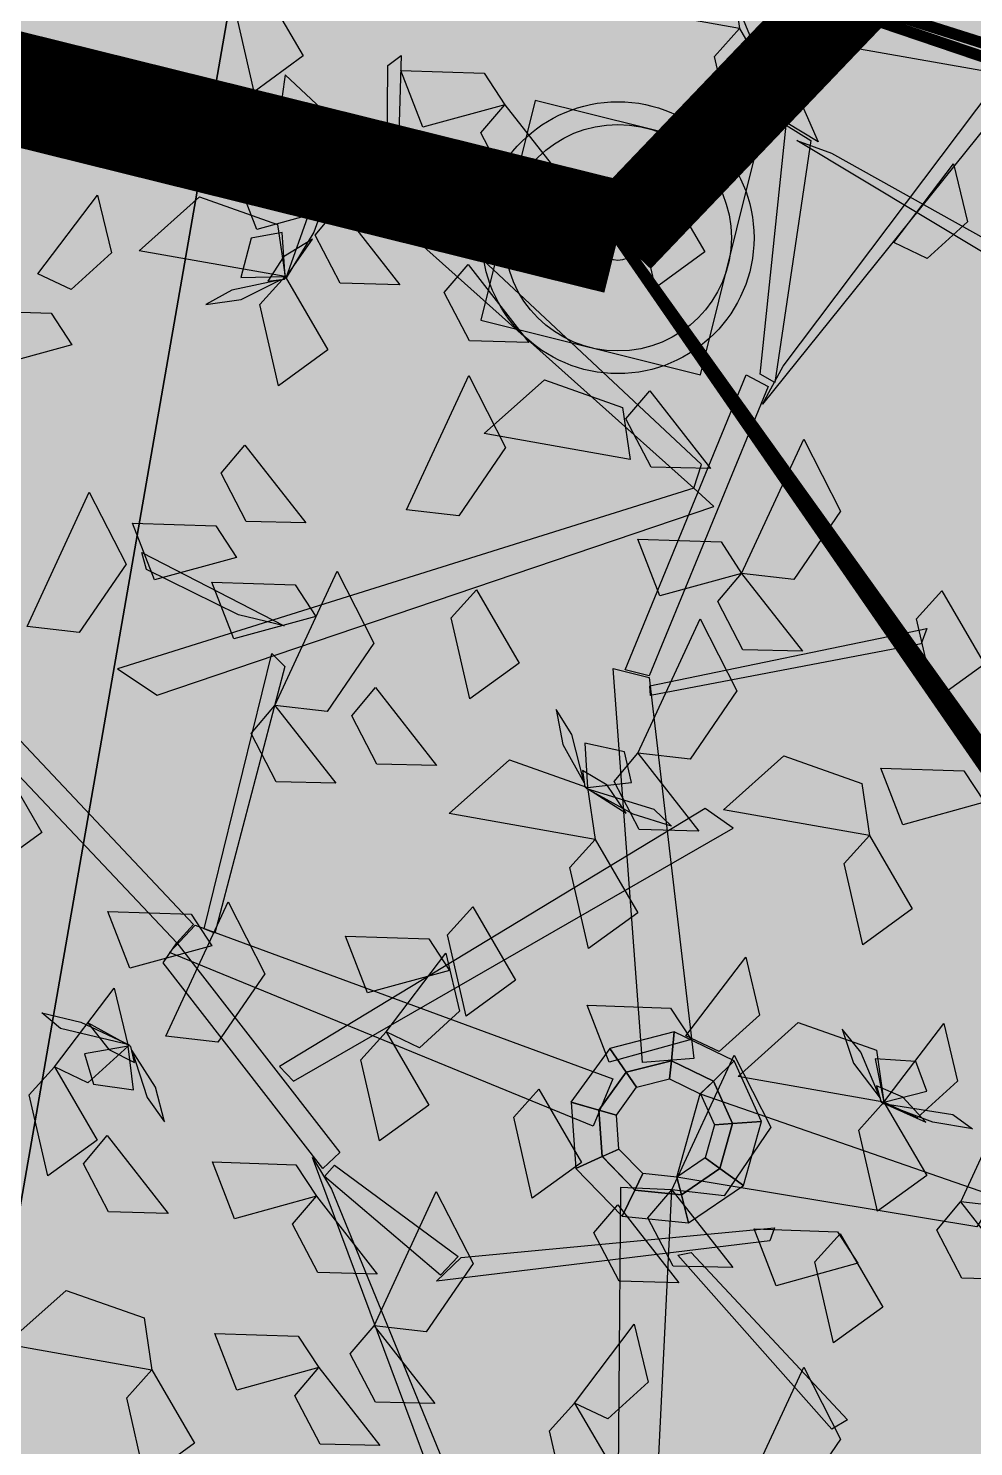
# Model space of a CAD drawing. Header units: metres. Extents: x 1851427 to 1852022, y 5183007 to 5183309.
# Drawn here: x 1851525.918 to 1851528.003, y 5183238.813 to 5183241.943 of the extents above; entities that cross this region are included whole.
import ezdxf

# ---------------------------------------------------------------- set-up
doc = ezdxf.new("R2010")
doc.units = ezdxf.units.M
doc.header["$LTSCALE"] = 2.5
doc.linetypes.add('L32', pattern=[2.5, 2, -0.1, 0.1, -0.1, 0.1, -0.1])
doc.layers.get('0').update_dxf_attribs({"linetype": 'CONTINUOUS', "lineweight": 30})
for name, color, linetype in [('EP 1_Canalisations', 5, 'L32'), ('EP 1_Regards', 4, 'CONTINUOUS'), ('PRO_PAR_HAC', 7, 'CONTINUOUS'), ('PRO_RES_EU', 34, 'CONTINUOUS'), ('PRO_VOI_APLAT', 7, 'CONTINUOUS'), ('PRO_VOI_TAMPON', 5, 'CONTINUOUS'), ('PRO_VOI_VEG', 81, 'CONTINUOUS'), ('TN_', 94, 'CONTINUOUS')]:
    doc.layers.add(name, color=color, linetype=linetype)
doc.layers.add('PRO_RES_EP', color=5, linetype='CONTINUOUS', lineweight=15)

# ---------------------------------------------------------------- blocks, each defined once
blk = doc.blocks.new('arbre4')
at = {"layer": 'PRO_VOI_VEG', "color": 42, "linetype": 'ByBlock', "lineweight": -2, "extrusion": (-8.90758e-09, -0.83205, 0.5547), "elevation": 0.6378, "flags": 128}
blk.add_lwpolyline([(0.6069, 6.6058), (0.1869, 8.8979), (0.2311, 8.8979), (0.7027, 6.4836), (0.6069, 6.6058)], close=True, dxfattribs=at)
at = {"layer": 'PRO_VOI_VEG', "linetype": 'ByBlock', "lineweight": -2, "extrusion": (0.843665, 0.223353, 0.488205), "flags": 128}
for points, elevation in [([(3.8316, 5.8437), (3.5692, 5.738), (3.5133, 6.1142), (3.7743, 6.0563), (3.8316, 5.8437)], 3.2325), ([(3.2022, 4.7049), (2.9398, 4.5992), (2.8839, 4.9754), (3.1448, 4.9175), (3.2022, 4.7049)], 4.1756), ([(2.8346, 7.0183), (2.5721, 6.9125), (2.5162, 7.2887), (2.7772, 7.2309), (2.8346, 7.0183)], 5.0275), ([(2.9308, 6.5177), (2.6683, 6.412), (2.6124, 6.7881), (2.8734, 6.7303), (2.9308, 6.5177)], 3.3461), ([(1.8004, 7.5475), (1.5379, 7.4417), (1.4821, 7.8179), (1.743, 7.7601), (1.8004, 7.5475)], 4.2048), ([(1.3185, 6.8714), (1.056, 6.7657), (1.0001, 7.1419), (1.2611, 7.084), (1.3185, 6.8714)], 5.4133), ([(1.7874, 5.7538), (1.525, 5.6481), (1.4691, 6.0243), (1.7301, 5.9664), (1.7874, 5.7538)], 1.3733), ([(0.9347, 7.5005), (0.6722, 7.3948), (0.6163, 7.771), (0.8773, 7.7131), (0.9347, 7.5005)], 4.2887), ([(0.6636, 5.22), (0.4011, 5.1143), (0.3452, 5.4904), (0.6062, 5.4326), (0.6636, 5.22)], 3.9536), ([(0.8596, 2.366), (0.5971, 2.2603), (0.5412, 2.6365), (0.8022, 2.5786), (0.8596, 2.366)], 0.9193), ([(0.5766, 2.5549), (0.3141, 2.4492), (0.2582, 2.8254), (0.5192, 2.7675), (0.5766, 2.5549)], 0.5817), ([(0.8137, 7.6456), (0.5513, 7.5399), (0.4954, 7.9161), (0.7564, 7.8582), (0.8137, 7.6456)], 2.2571), ([(0.2488, 7.7078), (-0.0137, 7.6021), (-0.0696, 7.9783), (0.1914, 7.9205), (0.2488, 7.7078)], 3.918), ([(-0.1454, 1.8665), (-0.4079, 1.7608), (-0.4638, 2.137), (-0.2028, 2.0791), (-0.1454, 1.8665)], 1.8123), ([(-0.4925, 1.6013), (-0.755, 1.4956), (-0.8109, 1.8718), (-0.5499, 1.814), (-0.4925, 1.6013)], 1.3589), ([(-0.1897, 5.444), (-0.4522, 5.3383), (-0.5081, 5.7145), (-0.2471, 5.6566), (-0.1897, 5.444)], 0.9998), ([(-0.7234, 2.0725), (-0.9859, 1.9667), (-1.0417, 2.3429), (-0.7808, 2.2851), (-0.7234, 2.0725)], 0.5168)]:
    blk.add_lwpolyline(points, close=True, dxfattribs=dict(at, elevation=elevation))
at = {"layer": 'PRO_VOI_VEG', "linetype": 'ByBlock', "lineweight": -2, "extrusion": (-0.095442, 0.360509, 0.92786), "flags": 128}
for points, elevation in [([(-1.3472, -0.2407), (-0.9391, -0.4854), (-1.1742, -0.5916), (-1.3783, -0.4162), (-1.3472, -0.2407)], 7.9878), ([(-2.0753, -0.305), (-1.6673, -0.5497), (-1.9024, -0.6559), (-2.1064, -0.4805), (-2.0753, -0.305)], 6.745), ([(0.2617, 0.0112), (0.6698, -0.2336), (0.4347, -0.3398), (0.2306, -0.1643), (0.2617, 0.0112)], 7.8865), ([(-0.5771, 0.7835), (-0.1691, 0.5387), (-0.4041, 0.4325), (-0.6082, 0.608), (-0.5771, 0.7835)], 7.3946), ([(-0.0811, 2.3547), (0.3269, 2.11), (0.0919, 2.0038), (-0.1122, 2.1793), (-0.0811, 2.3547)], 8.365), ([(-0.902, 2.1407), (-0.4939, 1.896), (-0.729, 1.7898), (-0.933, 1.9652), (-0.902, 2.1407)], 7.1055), ([(-0.6704, 1.0724), (-0.2624, 0.8277), (-0.4975, 0.7215), (-0.7015, 0.8969), (-0.6704, 1.0724)], 2.2781), ([(1.7852, 2.4676), (2.1933, 2.2229), (1.9582, 2.1167), (1.7542, 2.2921), (1.7852, 2.4676)], 5.6306)]:
    blk.add_lwpolyline(points, close=True, dxfattribs=dict(at, elevation=elevation))
at = {"layer": 'PRO_VOI_VEG', "color": 42, "linetype": 'ByBlock', "lineweight": -2, "extrusion": (-3.5711e-09, -0.72424, 0.689548), "elevation": 1.1883, "flags": 128}
blk.add_lwpolyline([(0.2606, 4.2618), (-0.9553, 6.179), (-0.9848, 5.9864), (0.2311, 4.1567), (0.2606, 4.2618)], close=True, dxfattribs=at)
at = {"layer": 'PRO_VOI_VEG', "color": 42, "linetype": 'ByBlock', "lineweight": -2, "extrusion": (8.93024e-09, -0.872729, 0.488205), "elevation": -0.2652, "flags": 128}
blk.add_lwpolyline([(-0.6532, 5.9487), (-0.6311, 6.5018), (-0.5869, 6.56), (-0.6311, 5.6965), (-0.6532, 5.9487)], close=True, dxfattribs=at)
at = {"layer": 'PRO_VOI_VEG', "linetype": 'ByBlock', "lineweight": -2, "extrusion": (9.90254e-10, -0.872729, 0.488205), "elevation": 1.1275, "flags": 128}
blk.add_lwpolyline([(-0.2727, 8.6832), (-0.5352, 8.5775), (-0.5911, 8.9537), (-0.3301, 8.8958), (-0.2727, 8.6832)], close=True, dxfattribs=at)
at = {"layer": 'PRO_VOI_VEG', "color": 42, "linetype": 'ByBlock', "lineweight": -2, "extrusion": (-1.10197e-08, -0.72424, 0.689548), "elevation": 1.1883, "flags": 128}
blk.add_lwpolyline([(0.5406, 4.682), (1.3291, 5.9864), (1.3585, 5.8988), (0.4669, 4.5157), (0.5406, 4.682)], close=True, dxfattribs=at)
at = {"layer": 'PRO_VOI_VEG', "linetype": 'ByBlock', "lineweight": -2, "extrusion": (4.78407e-09, -0.654654, 0.755929), "elevation": 4.0136, "flags": 128}
blk.add_lwpolyline([(-0.2727, 7.782), (-0.0997, 7.4395), (-0.2864, 7.4641), (-0.3542, 7.6724), (-0.2727, 7.782)], close=True, dxfattribs=at)
at = {"layer": 'PRO_VOI_VEG', "linetype": 'ByBlock', "lineweight": -2, "extrusion": (9.90252e-10, -0.872729, 0.488205), "flags": 128}
for points, elevation in [([(-0.818, 5.4705), (-1.0805, 5.3648), (-1.1363, 5.741), (-0.8754, 5.6831), (-0.818, 5.4705)], -0.3458), ([(0.5658, 3.7901), (0.3034, 3.6844), (0.2475, 4.0606), (0.5085, 4.0027), (0.5658, 3.7901)], 2.6581)]:
    blk.add_lwpolyline(points, close=True, dxfattribs=dict(at, elevation=elevation))
at = {"layer": 'PRO_VOI_VEG', "color": 42, "linetype": 'ByBlock', "lineweight": -2, "extrusion": (1.11052e-08, -0.906135, 0.422988), "elevation": -0.3535, "flags": 128}
blk.add_lwpolyline([(0.4669, 4.7934), (0.6069, 6.6321), (0.6806, 6.5022), (0.5111, 4.7235), (0.4669, 4.7934)], close=True, dxfattribs=at)
at = {"layer": 'PRO_VOI_VEG', "linetype": 'ByBlock', "lineweight": -2, "extrusion": (0.632852, 0.167542, 0.755929), "flags": 128}
for points, elevation in [([(3.1937, 5.5454), (3.3667, 5.2028), (3.18, 5.2274), (3.1122, 5.4358), (3.1937, 5.5454)], 4.8833), ([(2.4049, 2.8239), (2.5779, 2.4814), (2.3912, 2.5059), (2.3234, 2.7143), (2.4049, 2.8239)], 5.6831), ([(0.5766, 2.2048), (0.7496, 1.8622), (0.5628, 1.8868), (0.495, 2.0951), (0.5766, 2.2048)], 1.4159), ([(0.8137, 4.7624), (0.9867, 4.4199), (0.8, 4.4444), (0.7322, 4.6528), (0.8137, 4.7624)], 2.8065), ([(0.2559, 5.5432), (0.4289, 5.2007), (0.2422, 5.2252), (0.1744, 5.4336), (0.2559, 5.5432)], 6.6286), ([(-0.1454, 1.1388), (0.0275, 0.7963), (-0.1592, 0.8208), (-0.227, 1.0292), (-0.1454, 1.1388)], 2.3391), ([(-0.7234, 1.7731), (-0.5504, 1.4306), (-0.7371, 1.4552), (-0.8049, 1.6635), (-0.7234, 1.7731)], 1.1908)]:
    blk.add_lwpolyline(points, close=True, dxfattribs=dict(at, elevation=elevation))
at = {"layer": 'PRO_VOI_VEG', "color": 42, "linetype": 'ByBlock', "lineweight": -2, "extrusion": (-0.84411, -0.221664, 0.488205), "elevation": 1.5587, "flags": 128}
blk.add_lwpolyline([(-2.7387, 5.8313), (-1.9502, 7.277), (-1.9207, 7.1799), (-2.8124, 5.6469), (-2.7387, 5.8313)], close=True, dxfattribs=at)
at = {"layer": 'PRO_VOI_VEG', "color": 6, "linetype": 'ByBlock', "lineweight": -2, "extrusion": (-0.869679, 0.46527, 0.164872), "elevation": 3.364, "flags": 128}
blk.add_lwpolyline([(-1.9639, 6.8751), (-2.1859, 6.7682), (-2.2565, 6.9476), (-2.1306, 7.0017), (-1.9639, 6.8751)], close=True, dxfattribs=at)
at = {"layer": 'PRO_VOI_VEG', "linetype": 'ByBlock', "lineweight": -2, "extrusion": (-2.51655e-10, -0.654654, 0.755929), "elevation": 1.5354, "flags": 128}
blk.add_lwpolyline([(-0.818, 5.262), (-0.645, 4.9195), (-0.8317, 4.944), (-0.8995, 5.1524), (-0.818, 5.262)], close=True, dxfattribs=at)
at = {"layer": 'PRO_VOI_VEG', "color": 6, "linetype": 'ByBlock', "lineweight": -2, "extrusion": (-0.574935, 0.656587, 0.488205), "elevation": 5.9674, "flags": 128}
blk.add_lwpolyline([(-1.0677, 5.0513), (-1.1601, 4.8371), (-1.0788, 4.7203), (-0.9679, 4.8517), (-1.0677, 5.0513)], close=True, dxfattribs=at)
at = {"layer": 'PRO_VOI_VEG', "color": 6, "linetype": 'ByBlock', "lineweight": -2, "extrusion": (0.654273, -0.747193, 0.116747), "elevation": -1.8621, "flags": 128}
blk.add_lwpolyline([(1.0603, 7.6049), (1.2119, 7.8303), (1.1083, 8.0448), (1.0196, 7.8908), (1.0603, 7.6049)], close=True, dxfattribs=at)
at = {"layer": 'PRO_VOI_VEG', "linetype": 'ByBlock', "lineweight": -2, "extrusion": (9.90253e-10, -0.872729, 0.488205), "elevation": -1.1758, "flags": 128}
blk.add_lwpolyline([(-1.6888, 3.2268), (-1.9513, 3.1211), (-2.0072, 3.4973), (-1.7462, 3.4394), (-1.6888, 3.2268)], close=True, dxfattribs=at)
at = {"layer": 'PRO_VOI_VEG', "color": 6, "linetype": 'ByBlock', "lineweight": -2, "extrusion": (-0.177403, 0.972398, 0.151559), "elevation": 3.9697, "flags": 128}
blk.add_lwpolyline([(0.5067, 6.7871), (0.6639, 6.741), (0.7542, 6.8968), (0.6423, 6.9795), (0.5067, 6.7871)], close=True, dxfattribs=at)
at = {"layer": 'PRO_VOI_VEG', "linetype": 'ByBlock', "lineweight": -2, "extrusion": (1.09032e-10, -0.654654, 0.755929), "elevation": 2.4361, "flags": 128}
blk.add_lwpolyline([(-0.4253, 5.7626), (-0.2523, 5.4201), (-0.4391, 5.4446), (-0.5069, 5.653), (-0.4253, 5.7626)], close=True, dxfattribs=at)
at = {"layer": 'PRO_VOI_VEG', "linetype": 'ByBlock', "lineweight": -2, "extrusion": (0.372929, -8.74771e-10, 0.92786), "flags": 128}
for points, elevation in [([(2.0044, 3.6589), (2.4124, 3.4142), (2.1773, 3.308), (1.9733, 3.4834), (2.0044, 3.6589)], 7.2899), ([(-0.5531, 2.1384), (-0.1451, 1.8936), (-0.3802, 1.7874), (-0.5842, 1.9629), (-0.5531, 2.1384)], 2.7218)]:
    blk.add_lwpolyline(points, close=True, dxfattribs=dict(at, elevation=elevation))
at = {"layer": 'PRO_VOI_VEG', "color": 42, "linetype": 'ByBlock', "lineweight": -2, "extrusion": (-2.05191e-09, -0.72424, 0.689548), "elevation": 1.1883, "flags": 128}
blk.add_lwpolyline([(-0.0268, 3.3513), (0.4227, 4.6557), (0.489, 4.5944), (0.0469, 3.3163), (-0.0268, 3.3513)], close=True, dxfattribs=at)
at = {"layer": 'PRO_VOI_VEG', "linetype": 'ByBlock', "lineweight": -2, "extrusion": (-2.51648e-10, -0.654654, 0.755929), "elevation": 2.7236, "flags": 128}
blk.add_lwpolyline([(0.1158, 5.4307), (0.2888, 5.0882), (0.102, 5.1127), (0.0343, 5.3211), (0.1158, 5.4307)], close=True, dxfattribs=at)
at = {"layer": 'PRO_VOI_VEG', "linetype": 'ByBlock', "lineweight": -2, "extrusion": (4.78408e-09, -0.654654, 0.755929), "elevation": 1.0417, "flags": 128}
blk.add_lwpolyline([(-1.1687, 3.8729), (-0.9957, 3.5304), (-1.1824, 3.5549), (-1.2502, 3.7633), (-1.1687, 3.8729)], close=True, dxfattribs=at)
at = {"layer": 'PRO_VOI_VEG', "linetype": 'ByBlock', "lineweight": -2, "extrusion": (0.372929, 1.77872e-09, 0.92786), "elevation": 3.9863, "flags": 128}
blk.add_lwpolyline([(1.7262, 3.6454), (2.1342, 3.4006), (1.8991, 3.2944), (1.6951, 3.4699), (1.7262, 3.6454)], close=True, dxfattribs=at)
at = {"layer": 'PRO_VOI_VEG', "linetype": 'ByBlock', "lineweight": -2, "extrusion": (0.372929, 1.77869e-09, 0.92786), "elevation": 4.4081, "flags": 128}
blk.add_lwpolyline([(1.7262, 1.3818), (2.1342, 1.1371), (1.8991, 1.0309), (1.6951, 1.2063), (1.7262, 1.3818)], close=True, dxfattribs=at)
at = {"layer": 'PRO_VOI_VEG', "linetype": 'ByBlock', "lineweight": -2, "extrusion": (9.90251e-10, -0.872729, 0.488205), "flags": 128}
for points, elevation in [([(-1.2216, 5.9716), (-1.4841, 5.8659), (-1.54, 6.242), (-1.279, 6.1842), (-1.2216, 5.9716)], 1.1695), ([(0.3618, 6.0473), (0.0993, 5.9416), (0.0435, 6.3178), (0.3044, 6.2599), (0.3618, 6.0473)], 1.405), ([(-1.1522, 6.0538), (-1.4146, 5.9481), (-1.4705, 6.3243), (-1.2095, 6.2664), (-1.1522, 6.0538)], 4.1564)]:
    blk.add_lwpolyline(points, close=True, dxfattribs=dict(at, elevation=elevation))
at = {"layer": 'PRO_VOI_VEG', "color": 42, "linetype": 'ByBlock', "lineweight": -2, "extrusion": (0.512659, -0.256321, 0.819439), "flags": 128}
for points, elevation in [([(1.8973, 2.7608), (0.6814, 4.5457), (0.6519, 4.3664), (1.8678, 2.6629), (1.8973, 2.7608)], 2.7427), ([(-0.0474, 2.2601), (0.4021, 3.4745), (0.4684, 3.4174), (0.0263, 2.2275), (-0.0474, 2.2601)], 0.3479)]:
    blk.add_lwpolyline(points, close=True, dxfattribs=dict(at, elevation=elevation))
at = {"layer": 'PRO_VOI_VEG', "color": 42, "linetype": 'ByBlock', "lineweight": -2, "extrusion": (0.700309, -0.350143, 0.622067), "elevation": 1.4587, "flags": 128}
blk.add_lwpolyline([(0.9835, 4.835), (1.0056, 5.3523), (1.0498, 5.4067), (1.0056, 4.5991), (0.9835, 4.835)], close=True, dxfattribs=at)
at = {"layer": 'PRO_VOI_VEG', "linetype": 'ByBlock', "lineweight": -2, "extrusion": (9.90146e-10, -0.872729, 0.488205), "elevation": 0.9939, "flags": 128}
blk.add_lwpolyline([(-0.9865, 5.2398), (-1.249, 5.1341), (-1.3049, 5.5103), (-1.0439, 5.4524), (-0.9865, 5.2398)], close=True, dxfattribs=at)
at = {"layer": 'PRO_VOI_VEG', "linetype": 'ByBlock', "lineweight": -2, "extrusion": (0.372929, -1.31216e-09, 0.92786), "flags": 128}
for points, elevation in [([(1.4202, 3.7423), (1.8283, 3.4976), (1.5932, 3.3914), (1.3892, 3.5669), (1.4202, 3.7423)], 6.2666), ([(1.185, 2.3312), (1.5931, 2.0864), (1.358, 1.9802), (1.154, 2.1557), (1.185, 2.3312)], 5.7831)]:
    blk.add_lwpolyline(points, close=True, dxfattribs=dict(at, elevation=elevation))
at = {"layer": 'PRO_VOI_VEG', "linetype": 'ByBlock', "lineweight": -2, "extrusion": (-2.5183e-10, -0.654654, 0.755929), "elevation": 2.3513, "flags": 128}
blk.add_lwpolyline([(0.3618, 4.3198), (0.5348, 3.9773), (0.3481, 4.0018), (0.2803, 4.2102), (0.3618, 4.3198)], close=True, dxfattribs=at)
at = {"layer": 'PRO_VOI_VEG', "color": 42, "linetype": 'ByBlock', "lineweight": -2, "extrusion": (0.647784, -0.323881, 0.689548), "elevation": -0.1006, "flags": 128}
for points in [[(0.0263, 2.1997), (0.9106, 2.3923), (0.8885, 2.3135), (0.0263, 2.1472), (0.0263, 2.1997)], [(-0.0842, 0.2125), (-0.0842, 2.3048), (0.0263, 2.2435), (0.0779, 0.2125), (-0.0842, 0.2125)]]:
    blk.add_lwpolyline(points, close=True, dxfattribs=at)
at = {"layer": 'PRO_VOI_VEG', "color": 42, "linetype": 'ByBlock', "lineweight": -2, "extrusion": (5.97316e-10, -0.83205, 0.5547), "elevation": 0.6002, "flags": 128}
blk.add_lwpolyline([(0.0469, 3.4149), (0.9311, 3.6216), (0.909, 3.537), (0.0469, 3.3586), (0.0469, 3.4149)], close=True, dxfattribs=at)
at = {"layer": 'PRO_VOI_VEG', "linetype": 'ByBlock', "lineweight": -2, "extrusion": (-4.92655e-09, -0.654654, 0.755929), "elevation": 0.1278, "flags": 128}
blk.add_lwpolyline([(-0.8151, 2.0324), (-0.6421, 1.6899), (-0.8288, 1.7144), (-0.8966, 1.9228), (-0.8151, 2.0324)], close=True, dxfattribs=at)
at = {"layer": 'PRO_VOI_VEG', "color": 42, "linetype": 'ByBlock', "lineweight": -2, "extrusion": (0, -0.83205, 0.5547), "elevation": 0.6002, "flags": 128}
blk.add_lwpolyline([(-0.0637, 1.2825), (-0.0637, 3.5277), (0.0469, 3.4619), (0.0985, 1.2825), (-0.0637, 1.2825)], close=True, dxfattribs=at)
at = {"layer": 'PRO_VOI_VEG', "linetype": 'ByBlock', "lineweight": -2, "extrusion": (1.09194e-10, -0.654654, 0.755929), "elevation": 4.7259, "flags": 128}
blk.add_lwpolyline([(-1.1354, 5.9715), (-0.9624, 5.629), (-1.1491, 5.6536), (-1.2169, 5.8619), (-1.1354, 5.9715)], close=True, dxfattribs=at)
at = {"layer": 'PRO_VOI_VEG', "color": 6, "linetype": 'ByBlock', "lineweight": -2, "extrusion": (0.964416, 0.216638, 0.151559), "elevation": 1.3615, "flags": 128}
blk.add_lwpolyline([(1.1174, 8.4542), (1.2745, 8.4081), (1.3649, 8.5639), (1.2529, 8.6465), (1.1174, 8.4542)], close=True, dxfattribs=at)
at = {"layer": 'PRO_VOI_VEG', "color": 6, "linetype": 'ByBlock', "lineweight": -2, "extrusion": (0.632764, 0.601054, 0.488205), "elevation": 4.7318, "flags": 128}
blk.add_lwpolyline([(0.9088, 7.1776), (0.8164, 6.9635), (0.8977, 6.8466), (1.0086, 6.9781), (0.9088, 7.1776)], close=True, dxfattribs=at)
at = {"layer": 'PRO_VOI_VEG', "linetype": 'ByBlock', "lineweight": -2, "extrusion": (-2.51482e-10, -0.654654, 0.755929), "elevation": 1.6105, "flags": 128}
blk.add_lwpolyline([(-0.0063, 2.9624), (0.1667, 2.6198), (-0.0201, 2.6444), (-0.0878, 2.8528), (-0.0063, 2.9624)], close=True, dxfattribs=at)
at = {"layer": 'PRO_VOI_VEG', "color": 6, "linetype": 'ByBlock', "lineweight": -2, "extrusion": (-0.720083, -0.683996, 0.116747), "elevation": 0.3861, "flags": 128}
blk.add_lwpolyline([(-0.9162, 8.6017), (-0.7646, 8.8272), (-0.8681, 9.0416), (-0.9569, 8.8876), (-0.9162, 8.6017)], close=True, dxfattribs=at)
at = {"layer": 'PRO_VOI_VEG', "color": 6, "linetype": 'ByBlock', "lineweight": -2, "extrusion": (0.429668, 0.887808, 0.164872), "elevation": 2.3045, "flags": 128}
blk.add_lwpolyline([(0.6319, 8.3221), (0.4099, 8.2152), (0.3393, 8.3945), (0.4652, 8.4487), (0.6319, 8.3221)], close=True, dxfattribs=at)
at = {"layer": 'PRO_VOI_VEG', "linetype": 'ByBlock', "lineweight": -2, "extrusion": (9.90148e-10, -0.872729, 0.488205), "flags": 128}
for points, elevation in [([(1.0715, 2.8236), (0.809, 2.7179), (0.7531, 3.0941), (1.0141, 3.0363), (1.0715, 2.8236)], 0.4911), ([(0.0942, 1.3787), (-0.1683, 1.273), (-0.2242, 1.6492), (0.0368, 1.5914), (0.0942, 1.3787)], 0.4587), ([(-1.1196, 2.2953), (-1.3821, 2.1896), (-1.4379, 2.5658), (-1.177, 2.5079), (-1.1196, 2.2953)], 1.4356)]:
    blk.add_lwpolyline(points, close=True, dxfattribs=dict(at, elevation=elevation))
at = {"layer": 'PRO_VOI_VEG', "color": 42, "linetype": 'ByBlock', "lineweight": -2, "extrusion": (-0.798146, 0.353014, 0.488205), "elevation": 2.2142, "flags": 128}
for points in [[(0.2567, 1.5814), (-0.9591, 3.7063), (-0.9886, 3.4928), (0.2273, 1.465), (0.2567, 1.5814)], [(-0.0306, 0.5723), (0.4189, 2.018), (0.4852, 1.9501), (0.0431, 0.5335), (-0.0306, 0.5723)], [(0.5368, 2.0471), (1.3252, 3.4928), (1.3547, 3.3958), (0.4631, 1.8628), (0.5368, 2.0471)]]:
    blk.add_lwpolyline(points, close=True, dxfattribs=at)
at = {"layer": 'PRO_VOI_VEG', "linetype": 'ByBlock', "lineweight": -2, "extrusion": (9.90355e-10, -0.872729, 0.488205), "elevation": 1.4345, "flags": 128}
blk.add_lwpolyline([(-1.3901, 3.9559), (-1.6526, 3.8502), (-1.7085, 4.2264), (-1.4475, 4.1685), (-1.3901, 3.9559)], close=True, dxfattribs=at)
at = {"layer": 'PRO_VOI_VEG', "linetype": 'ByBlock', "lineweight": -2, "extrusion": (0.372929, 2.33266e-10, 0.92786), "elevation": 0.324, "flags": 128}
blk.add_lwpolyline([(0.4059, 1.8069), (0.814, 1.5622), (0.5789, 1.456), (0.3748, 1.6315), (0.4059, 1.8069)], close=True, dxfattribs=at)
at = {"layer": 'PRO_VOI_VEG', "linetype": 'ByBlock', "lineweight": -2, "extrusion": (9.90356e-10, -0.872729, 0.488205), "elevation": 1.9926, "flags": 128}
blk.add_lwpolyline([(-0.6494, 4.6811), (-0.9119, 4.5754), (-0.9678, 4.9516), (-0.7068, 4.8937), (-0.6494, 4.6811)], close=True, dxfattribs=at)
at = {"layer": 'PRO_VOI_VEG', "color": 6, "linetype": 'ByBlock', "lineweight": -2, "extrusion": (-0.370366, -0.914137, 0.164872), "elevation": 1.0971, "flags": 128}
blk.add_lwpolyline([(-1.6958, 4.9316), (-1.9178, 4.8247), (-1.9884, 5.004), (-1.8625, 5.0582), (-1.6958, 4.9316)], close=True, dxfattribs=at)
at = {"layer": 'PRO_VOI_VEG', "color": 6, "linetype": 'ByBlock', "lineweight": -2, "extrusion": (0.673553, 0.729861, 0.116747), "elevation": -0.2554, "flags": 128}
blk.add_lwpolyline([(1.4848, 5.1096), (1.6364, 5.335), (1.5329, 5.5495), (1.4441, 5.3955), (1.4848, 5.1096)], close=True, dxfattribs=at)
at = {"layer": 'PRO_VOI_VEG', "color": 6, "linetype": 'ByBlock', "lineweight": -2, "extrusion": (-0.591877, -0.641357, 0.488205), "elevation": 3.2023, "flags": 128}
blk.add_lwpolyline([(-1.4922, 3.9734), (-1.5846, 3.7592), (-1.5033, 3.6424), (-1.3924, 3.7738), (-1.4922, 3.9734)], close=True, dxfattribs=at)
at = {"layer": 'PRO_VOI_VEG', "color": 6, "linetype": 'ByBlock', "lineweight": -2, "extrusion": (-0.948085, -0.279578, 0.151559), "elevation": 2.2368, "flags": 128}
blk.add_lwpolyline([(-0.8258, 4.7354), (-0.6687, 4.6893), (-0.5783, 4.8451), (-0.6903, 4.9277), (-0.8258, 4.7354)], close=True, dxfattribs=at)
at = {"layer": 'PRO_VOI_VEG', "color": 42, "linetype": 'ByBlock', "lineweight": -2, "extrusion": (-0.173268, 0.982653, 0.066114), "elevation": 0.0847, "flags": 128}
blk.add_lwpolyline([(-0.0632, -1.7867), (-0.0944, -3.0831), (0.115, -3.0831), (0.0838, -1.7867), (-0.0632, -1.7867)], close=True, dxfattribs=at)
at = {"layer": 'PRO_VOI_VEG', "color": 42, "linetype": 'ByBlock', "lineweight": -2, "extrusion": (0.498906, 0.864131, 0.066114), "elevation": 0.078, "flags": 128}
blk.add_lwpolyline([(-0.0652, -1.7863), (-0.0964, -3.0826), (0.113, -3.0826), (0.0818, -1.7863), (-0.0652, -1.7863)], close=True, dxfattribs=at)
at = {"layer": 'PRO_VOI_VEG', "color": 6, "linetype": 'ByBlock', "lineweight": -2, "extrusion": (0.924265, 0.350378, 0.151559), "elevation": 1.0175, "flags": 128}
blk.add_lwpolyline([(-0.1975, 2.3756), (-0.0404, 2.3295), (0.0499, 2.4853), (-0.062, 2.5679), (-0.1975, 2.3756)], close=True, dxfattribs=at)
at = {"layer": 'PRO_VOI_VEG', "color": 42, "linetype": 'ByBlock', "lineweight": -2, "extrusion": (-0.764368, 0.641381, 0.066114), "elevation": 0.0912, "flags": 128}
blk.add_lwpolyline([(-0.066, -1.7872), (-0.0972, -3.0835), (0.1122, -3.0835), (0.081, -1.7872), (-0.066, -1.7872)], close=True, dxfattribs=at)
at = {"layer": 'PRO_VOI_VEG', "color": 42, "linetype": 'ByBlock', "lineweight": -2, "extrusion": (-0.76597, 0.642725, 0.013934), "elevation": 0.1843, "flags": 128}
blk.add_lwpolyline([(-0.0464, 2.1009), (-0.066, -1.78), (0.081, -1.78), (0.0613, 2.1009), (-0.0464, 2.1009)], close=True, dxfattribs=at)
at = {"layer": 'PRO_VOI_VEG', "color": 42, "linetype": 'ByBlock', "lineweight": -2, "extrusion": (-0.173631, 0.984712, 0.013934), "elevation": 0.1779, "flags": 128}
blk.add_lwpolyline([(-0.0435, 2.1009), (-0.0632, -1.7799), (0.0838, -1.7799), (0.0641, 2.1009), (-0.0435, 2.1009)], close=True, dxfattribs=at)
at = {"layer": 'PRO_VOI_VEG', "linetype": 'ByBlock', "lineweight": -2, "extrusion": (0.372929, 6.70652e-10, 0.92786), "elevation": 0.903, "flags": 128}
blk.add_lwpolyline([(-0.1949, 0.3648), (0.2132, 0.12), (-0.0219, 0.0138), (-0.2259, 0.1893), (-0.1949, 0.3648)], close=True, dxfattribs=at)
at = {"layer": 'PRO_VOI_VEG', "color": 42, "linetype": 'ByBlock', "lineweight": -2, "extrusion": (0.499951, 0.865941, 0.013934), "elevation": 0.1711, "flags": 128}
blk.add_lwpolyline([(-0.0455, 2.101), (-0.0652, -1.7798), (0.0818, -1.7798), (0.0621, 2.101), (-0.0455, 2.101)], close=True, dxfattribs=at)
at = {"layer": 'PRO_VOI_VEG', "color": 42, "linetype": 'ByBlock', "lineweight": -2, "extrusion": (0.937637, 0.341272, 0.066114), "elevation": 0.0741, "flags": 128}
blk.add_lwpolyline([(-0.0711, -1.786), (-0.1023, -3.0824), (0.1071, -3.0824), (0.0759, -1.786), (-0.0711, -1.786)], close=True, dxfattribs=at)
at = {"layer": 'PRO_VOI_VEG', "color": 42, "linetype": 'ByBlock', "lineweight": -2, "extrusion": (0.939601, 0.341987, 0.013934), "elevation": 0.1672, "flags": 128}
blk.add_lwpolyline([(-0.0514, 2.1011), (-0.0711, -1.7797), (0.0759, -1.7797), (0.0563, 2.1011), (-0.0514, 2.1011)], close=True, dxfattribs=at)
at = {"layer": 'PRO_VOI_VEG', "color": 6, "linetype": 'ByBlock', "lineweight": -2, "extrusion": (0.541752, 0.684223, 0.488205), "elevation": 1.6197, "flags": 128}
blk.add_lwpolyline([(-0.5181, 1.9742), (-0.6105, 1.7601), (-0.5292, 1.6432), (-0.4182, 1.7747), (-0.5181, 1.9742)], close=True, dxfattribs=at)
at = {"layer": 'PRO_VOI_VEG', "linetype": 'ByBlock', "lineweight": -2, "extrusion": (-2.5148e-10, -0.654654, 0.755929), "elevation": 3.4112, "flags": 128}
blk.add_lwpolyline([(-1.7627, 3.096), (-1.5897, 2.7535), (-1.7765, 2.778), (-1.8443, 2.9864), (-1.7627, 3.096)], close=True, dxfattribs=at)
at = {"layer": 'PRO_VOI_VEG', "color": 42, "linetype": 'ByBlock', "lineweight": -2, "extrusion": (-0.997812, 0, 0.066114), "elevation": 0.0943, "flags": 128}
blk.add_lwpolyline([(-0.0724, -1.7874), (-0.1036, -3.0837), (0.1059, -3.0837), (0.0747, -1.7874), (-0.0724, -1.7874)], close=True, dxfattribs=at)
at = {"layer": 'PRO_VOI_VEG', "linetype": 'ByBlock', "lineweight": -2, "extrusion": (0.372929, 1.7787e-09, 0.92786), "elevation": 3.2657, "flags": 128}
blk.add_lwpolyline([(-0.3009, 0.3394), (0.1072, 0.0947), (-0.1279, -0.0115), (-0.3319, 0.164), (-0.3009, 0.3394)], close=True, dxfattribs=at)
at = {"layer": 'PRO_VOI_VEG', "color": 42, "linetype": 'ByBlock', "lineweight": -2, "extrusion": (-0.999903, 0, 0.013934), "elevation": 0.1875, "flags": 128}
blk.add_lwpolyline([(-0.0527, 2.1008), (-0.0724, -1.78), (0.0747, -1.78), (0.055, 2.1008), (-0.0527, 2.1008)], close=True, dxfattribs=at)
at = {"layer": 'PRO_VOI_VEG', "color": 6, "linetype": 'ByBlock', "lineweight": -2, "extrusion": (-0.616512, -0.778642, 0.116747), "elevation": -0.1469, "flags": 128}
blk.add_lwpolyline([(0.5107, 2.5621), (0.6623, 2.7876), (0.5587, 3.002), (0.47, 2.848), (0.5107, 2.5621)], close=True, dxfattribs=at)
at = {"layer": 'PRO_VOI_VEG', "color": 6, "linetype": 'ByBlock', "lineweight": -2, "extrusion": (0.300274, 0.939496, 0.164872), "elevation": 0.6468, "flags": 128}
blk.add_lwpolyline([(-0.6414, 2.4546), (-0.8634, 2.3477), (-0.9339, 2.527), (-0.808, 2.5812), (-0.6414, 2.4546)], close=True, dxfattribs=at)
at = {"layer": 'PRO_VOI_VEG', "color": 42, "linetype": 'ByBlock', "lineweight": -2, "extrusion": (-0.888751, 0.393088, 0.235804), "elevation": 1.5933, "flags": 128}
blk.add_lwpolyline([(0.4631, 2.54), (0.6031, 4.5067), (0.6768, 4.3677), (0.5073, 2.4652), (0.4631, 2.54)], close=True, dxfattribs=at)
at = {"layer": 'PRO_VOI_VEG', "color": 42, "linetype": 'ByBlock', "lineweight": -2, "extrusion": (0.939601, -0.341987, 0.013934), "elevation": 0.168, "flags": 128}
blk.add_lwpolyline([(-0.0584, 2.1011), (-0.0781, -1.7797), (0.0689, -1.7797), (0.0492, 2.1011), (-0.0584, 2.1011)], close=True, dxfattribs=at)
at = {"layer": 'PRO_VOI_VEG', "color": 42, "linetype": 'ByBlock', "lineweight": -2, "extrusion": (0.937637, -0.341272, 0.066114), "elevation": 0.0749, "flags": 128}
blk.add_lwpolyline([(-0.0781, -1.7861), (-0.1093, -3.0824), (0.1001, -3.0824), (0.0689, -1.7861), (-0.0781, -1.7861)], close=True, dxfattribs=at)
at = {"layer": 'PRO_VOI_VEG', "color": 42, "linetype": 'ByBlock', "lineweight": -2, "extrusion": (-0.764368, -0.641381, 0.066114), "elevation": 0.0927, "flags": 128}
blk.add_lwpolyline([(-0.0792, -1.7873), (-0.1104, -3.0836), (0.099, -3.0836), (0.0678, -1.7873), (-0.0792, -1.7873)], close=True, dxfattribs=at)
at = {"layer": 'PRO_VOI_VEG', "color": 42, "linetype": 'ByBlock', "lineweight": -2, "extrusion": (-0.76597, -0.642725, 0.013934), "elevation": 0.1858, "flags": 128}
blk.add_lwpolyline([(-0.0595, 2.1008), (-0.0792, -1.78), (0.0678, -1.78), (0.0481, 2.1008), (-0.0595, 2.1008)], close=True, dxfattribs=at)
at = {"layer": 'PRO_VOI_VEG', "linetype": 'ByBlock', "lineweight": -2, "extrusion": (1.09184e-10, -0.654654, 0.755929), "elevation": 3.2258, "flags": 128}
blk.add_lwpolyline([(-1.1196, 2.6186), (-0.9466, 2.276), (-1.1333, 2.3006), (-1.2011, 2.509), (-1.1196, 2.6186)], close=True, dxfattribs=at)
at = {"layer": 'PRO_VOI_VEG', "color": 42, "linetype": 'ByBlock', "lineweight": -2, "extrusion": (0.499951, -0.865941, 0.013934), "elevation": 0.1731, "flags": 128}
blk.add_lwpolyline([(-0.0633, 2.101), (-0.083, -1.7798), (0.0641, -1.7798), (0.0444, 2.101), (-0.0633, 2.101)], close=True, dxfattribs=at)
at = {"layer": 'PRO_VOI_VEG', "color": 42, "linetype": 'ByBlock', "lineweight": -2, "extrusion": (0.123326, 0.805569, 0.579526), "elevation": 0.4072, "flags": 128}
blk.add_lwpolyline([(0.1341, 0.9159), (0.0441, 3.1302), (-0.0637, 3.0582), (-0.0278, 0.9055), (0.1341, 0.9159)], close=True, dxfattribs=at)
at = {"layer": 'PRO_VOI_VEG', "color": 42, "linetype": 'ByBlock', "lineweight": -2, "extrusion": (-0.173631, -0.984712, 0.013934), "elevation": 0.1802, "flags": 128}
blk.add_lwpolyline([(-0.0637, 2.1009), (-0.0834, -1.7799), (0.0636, -1.7799), (0.0439, 2.1009), (-0.0637, 2.1009)], close=True, dxfattribs=at)
at = {"layer": 'PRO_VOI_VEG', "color": 42, "linetype": 'ByBlock', "lineweight": -2, "extrusion": (0.498906, -0.864131, 0.066114), "elevation": 0.08, "flags": 128}
blk.add_lwpolyline([(-0.083, -1.7864), (-0.1142, -3.0827), (0.0953, -3.0827), (0.0641, -1.7864), (-0.083, -1.7864)], close=True, dxfattribs=at)
at = {"layer": 'PRO_VOI_VEG', "color": 42, "linetype": 'ByBlock', "lineweight": -2, "extrusion": (-0.173268, -0.982653, 0.066114), "elevation": 0.087, "flags": 128}
blk.add_lwpolyline([(-0.0834, -1.7869), (-0.1146, -3.0832), (0.0948, -3.0832), (0.0636, -1.7869), (-0.0834, -1.7869)], close=True, dxfattribs=at)
at = {"layer": 'PRO_VOI_VEG', "linetype": 'ByBlock', "lineweight": -2, "extrusion": (-4.92688e-09, -0.654654, 0.755929), "elevation": 0.5216, "flags": 128}
blk.add_lwpolyline([(-0.0017, 0.1939), (0.1713, -0.1486), (-0.0154, -0.1241), (-0.0832, 0.0843), (-0.0017, 0.1939)], close=True, dxfattribs=at)
at = {"layer": 'PRO_VOI_VEG', "linetype": 'ByBlock', "lineweight": -2, "extrusion": (4.78425e-09, -0.654654, 0.755929), "elevation": 3.6319, "flags": 128}
blk.add_lwpolyline([(-0.1749, 2.8412), (-0.0019, 2.4987), (-0.1886, 2.5232), (-0.2564, 2.7316), (-0.1749, 2.8412)], close=True, dxfattribs=at)
at = {"layer": 'PRO_VOI_VEG', "linetype": 'ByBlock', "lineweight": -2, "extrusion": (1.08863e-10, -0.654654, 0.755929), "elevation": 3.6784, "flags": 128}
blk.add_lwpolyline([(0.9029, 2.7875), (1.0759, 2.445), (0.8892, 2.4695), (0.8214, 2.6779), (0.9029, 2.7875)], close=True, dxfattribs=at)
at = {"layer": 'PRO_VOI_VEG', "color": 42, "linetype": 'ByBlock', "lineweight": -2, "extrusion": (-0.853501, 0.377497, 0.359211), "elevation": 2.1504, "flags": 128}
for points in [[(0.6031, 4.2607), (0.1831, 6.7636), (0.2273, 6.7636), (0.6989, 4.1274), (0.6031, 4.2607)], [(0.3452, 6.1481), (0.6768, 7.9329), (0.721, 7.8303), (0.3673, 6.0455), (0.3452, 6.1481)]]:
    blk.add_lwpolyline(points, close=True, dxfattribs=at)
at = {"layer": 'PRO_VOI_VEG', "linetype": 'ByBlock', "lineweight": -2, "extrusion": (4.78392e-09, -0.654654, 0.755929), "elevation": 2.874, "flags": 128}
blk.add_lwpolyline([(-0.9691, 1.7572), (-0.7961, 1.4147), (-0.9828, 1.4392), (-1.0506, 1.6476), (-0.9691, 1.7572)], close=True, dxfattribs=at)
at = {"layer": 'PRO_VOI_VEG', "linetype": 'ByBlock', "lineweight": -2, "extrusion": (-2.51831e-10, -0.654654, 0.755929), "elevation": 1.5187, "flags": 128}
blk.add_lwpolyline([(-1.1522, 0.4264), (-0.9792, 0.0839), (-1.1659, 0.1084), (-1.2337, 0.3168), (-1.1522, 0.4264)], close=True, dxfattribs=at)
at = {"layer": 'PRO_VOI_VEG', "linetype": 'ByBlock', "lineweight": -2, "extrusion": (0.372929, 2.33265e-10, 0.92786), "elevation": 3.1369, "flags": 128}
blk.add_lwpolyline([(-1.1918, 1.1054), (-0.7838, 0.8607), (-1.0189, 0.7545), (-1.2229, 0.9299), (-1.1918, 1.1054)], close=True, dxfattribs=at)
at = {"layer": 'PRO_VOI_VEG', "color": 42, "linetype": 'ByBlock', "lineweight": -2}
blk.add_polyline3d([(0.1103, 0.1, 2.1032), (1.016, -0.2926, 4.629), (0.9477, -0.3833, 4.562), (0.0171, -0.1562, 2.1032)], close=True, dxfattribs=at)
blk = doc.blocks.new('ASS02')
h = blk.add_hatch(color=256)
h.dxf.hatch_style = 1
h.paths.add_polyline_path([(0.4996, -0.4996), (0.4996, 0.4996), (-0.4996, 0.4996), (-0.4996, -0.4996)])
blk.add_lwpolyline([(0.4996, -0.4996), (0.4996, 0.4996), (-0.4996, 0.4996), (-0.4996, -0.4996)], close=True)
blk = doc.blocks.new('vrd_reg_600')
at = {"linetype": 'ByBlock', "lineweight": -2}
h = blk.add_hatch(color=253, dxfattribs=at)
edge = h.paths.add_edge_path()
edge.add_arc((0, 0), 0.3, 0, 360)
h = blk.add_hatch(color=0, dxfattribs=at)
edge = h.paths.add_edge_path()
edge.add_arc((0, 0), 0.25, 0, 360)
edge = h.paths.add_edge_path(flags=17)
edge.add_arc((0, 0), 0.05, 0, 360)
for radius in [0.3, 0.25, 0.05]:
    blk.add_circle((0, 0), radius)

msp = doc.modelspace()

# ---------------------------------------------------------------- hatches: boundary and pattern name
at = {"layer": 'PRO_PAR_HAC'}
h = msp.add_hatch(color=41, dxfattribs=at)
h.dxf.hatch_style = 1
h.paths.add_polyline_path([(1851538.9338, 5183251.64), (1851540.1372, 5183256.493), (1851535.2842, 5183257.6964), (1851533.8257, 5183251.8146), (1851514.3285, 5183256.6493), (1851520.1798, 5183275.941), (1851523.8674, 5183277.7796), (1851518.7433, 5183279.6573), (1851510.2941, 5183251.8868), (1851507.4752, 5183237.3927), (1851507.0065, 5183234.9827), (1851502.018, 5183220.8867), (1851502.0405, 5183220.8743), (1851503.3297, 5183224.5084), (1851507.8661, 5183237.2958), (1851533.7833, 5183230.8691), (1851534.9867, 5183235.7221)])
h = msp.add_hatch(color=94, dxfattribs=at)
h.dxf.hatch_style = 1
h.paths.add_polyline_path([(1851531.1926, 5183241.1962), (1851530.7547, 5183241.9229), (1851509.3868, 5183247.2215), (1851507.0065, 5183234.9827), (1851502.018, 5183220.8867), (1851502.0405, 5183220.8743), (1851503.3297, 5183224.5084), (1851507.8661, 5183237.2958), (1851528.9302, 5183232.0725)])
at = {"layer": 'PRO_VOI_APLAT'}
h = msp.add_hatch(color=81, dxfattribs=at)
h.dxf.hatch_style = 1
h.paths.add_polyline_path([(1851509.3715, 5183247.1429), (1851530.6484, 5183241.8669), (1851531.1518, 5183241.0314), (1851528.9302, 5183232.0725), (1851507.8661, 5183237.2958), (1851502.0405, 5183220.8743), (1851502.018, 5183220.8867), (1851507.0065, 5183234.9827)])

# ---------------------------------------------------------------- linework, layer by layer
at = {"layer": 'EP 1_Canalisations', "flags": 128}
for points in [[(1851527.2183, 5183241.4811, 0.25, 0.25, 0), (1851512.0588, 5183245.2402, 0.1994, 0.1994, 0), (1851507.5588, 5183245.5318, 0, 0, 0)], [(1851529.5503, 5183243.9215, 0.1994, 0.1994, 0), (1851527.2183, 5183241.4811, 0, 0, 0)]]:
    msp.add_lwpolyline(points, format="xyseb", dxfattribs=at)
at = {"layer": 'PRO_RES_EP', "const_width": 0.025, "flags": 128}
for points in [[(1851527.2183, 5183241.4811), (1851532.3827, 5183234.2736, 0.115538), (1851535.0765, 5183232.0493), (1851535.812, 5183231.6897, 0)], [(1851527.2183, 5183241.4811), (1851530.4024, 5183236.8699, -0.287321), (1851530.4361, 5183233.1303)]]:
    msp.add_lwpolyline(points, format="xyb", dxfattribs=at)
at = {"layer": 'PRO_RES_EU', "const_width": 0.025, "flags": 128}
for points in [[(1851526.6853, 5183242.3344), (1851531.3608, 5183240.8533, -0.343262), (1851532.7911, 5183238.7749, 0.073481), (1851533.1768, 5183234.4072, 0.182448), (1851534.5182, 5183232.4282, -4.325305)], [(1851526.6853, 5183242.3344), (1851531.3306, 5183240.758, -0.399032), (1851532.6278, 5183238.2922, -0.052199), (1851530.6319, 5183233.2858, -0.023843), (1851529.6377, 5183231.5941, 0.881916)]]:
    msp.add_lwpolyline(points, format="xyb", dxfattribs=at)
at = {"layer": 'TN_'}
for points in [[(1851508.9194, 5183239.8713, 302.74), (1851527.2771, 5183247.2492, 302.71), (1851513.2871, 5183252.6786, 302.98)], [(1851508.9194, 5183239.8713, 302.74), (1851525.0499, 5183234.4669, 302.36), (1851527.2771, 5183247.2492, 302.71)], [(1851525.0499, 5183234.4669, 302.36), (1851541.8968, 5183243.0015, 302.02), (1851527.2771, 5183247.2492, 302.71)], [(1851525.0499, 5183234.4669, 302.36), (1851539.3373, 5183230.3585, 301.74), (1851541.8968, 5183243.0015, 302.02)]]:
    msp.add_3dface(points, dxfattribs=at)

# ---------------------------------------------------------------- block references
at = {"layer": 'EP 1_Regards', "rotation": 166.0732546474443}
msp.add_blockref('vrd_reg_600', (1851527.2183, 5183241.4811), dxfattribs=at)
at = {"layer": 'PRO_VOI_TAMPON', "xscale": 0.5, "yscale": 0.5, "rotation": 346.0732546270782}
msp.add_blockref('ASS02', (1851527.2183, 5183241.4811), dxfattribs=at)
at = {"layer": 'PRO_VOI_VEG', "xscale": 0.7, "yscale": 0.7, "rotation": 4.25280910832236}
msp.add_blockref('arbre4', (1851527.3281, 5183239.5164), dxfattribs=at)

doc.saveas('drawing.dxf')
